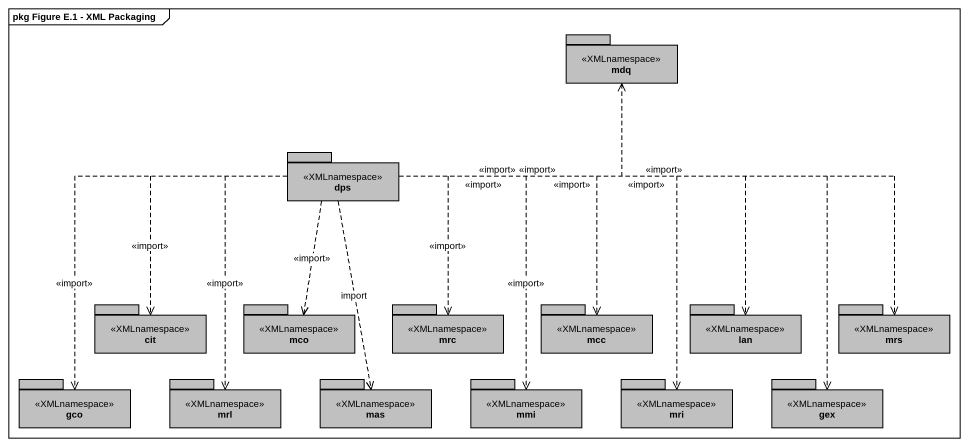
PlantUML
@startuml
mainframe pkg Figure E.1 - XML Packaging
package mdq <<XMLnamespace>> #C0C0C0 {
}
package dps <<XMLnamespace>> #C0C0C0 {
}
package cit <<XMLnamespace>> #C0C0C0 {
}
package mco <<XMLnamespace>> #C0C0C0 {
}
package mrc <<XMLnamespace>> #C0C0C0 {
}
package mcc <<XMLnamespace>> #C0C0C0 {
}
package lan <<XMLnamespace>> #C0C0C0 {
}
package mrs <<XMLnamespace>> #C0C0C0 {
}
package gco <<XMLnamespace>> #C0C0C0 {
}
package mrl <<XMLnamespace>> #C0C0C0 {
}
package mas <<XMLnamespace>> #C0C0C0 {
}
package mmi <<XMLnamespace>> #C0C0C0 {
}
package mri <<XMLnamespace>> #C0C0C0 {
}
package gex <<XMLnamespace>> #C0C0C0 {
}
dps .right.> mdq : <<import>>
dps ..> cit : <<import>>
dps ..> mco : <<import>>
dps ..> mrc : <<import>>
dps ..> mcc : <<import>>
dps .right.> lan : <<import>>
dps .right.> mrs : <<import>>
dps ..> gco : <<import>>
dps ..> mrl : <<import>>
dps ..> mas : import
dps ..> mmi : <<import>>
dps ..> mri : <<import>>
dps .right.> gex : <<import>>
@enduml
